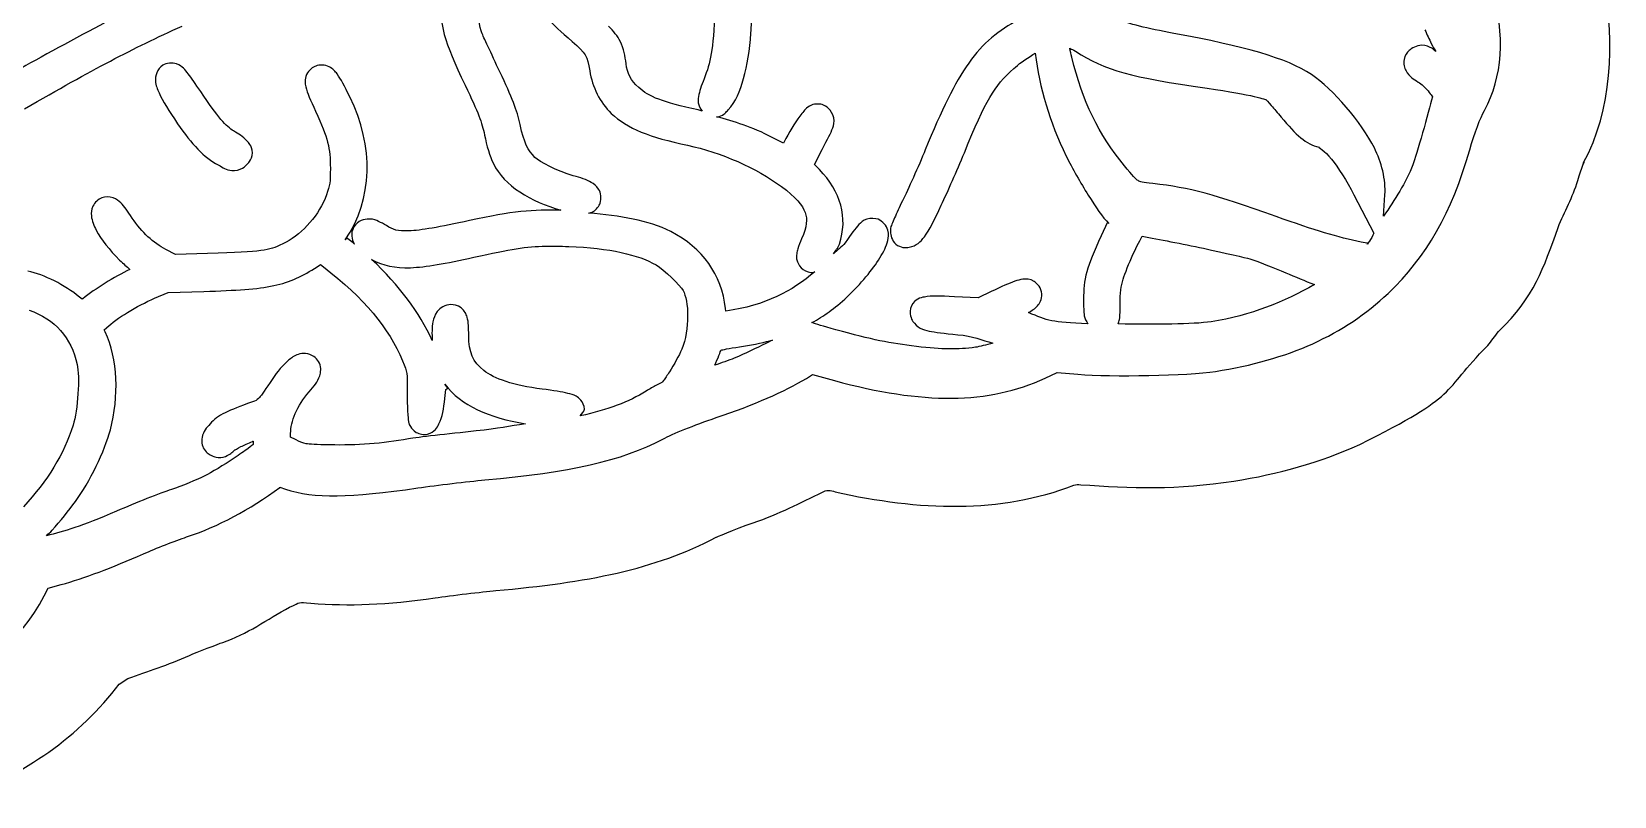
# Model space of a CAD drawing. Extents: x 3 to 173, y 187 to 306.
# Drawn here: x 15.92 to 29.4, y 254.38 to 260.88 of the extents above; entities that cross this region are included whole.
import ezdxf

# ---------------------------------------------------------------- set-up
doc = ezdxf.new("R2010")
doc.units = 0
doc.layers.add('Layer_1', color=7, linetype='CONTINUOUS')

msp = doc.modelspace()

# ---------------------------------------------------------------- linework, layer by layer
at = {"layer": 'Layer_1', "color": 7}
for points in [[(24.762516, 260.743312)], [(17.097282, 260.61599)], [(20.302612, 259.059947)], [(25.380944, 259.143716)]]:
    msp.add_lwpolyline(points, close=True, dxfattribs=at)
for points in [[(27.653036, 260.724674), (27.652471, 260.724674)], [(17.040521, 260.599469), (17.039957, 260.598905)], [(22.346508, 259.974414), (22.326114, 259.935276), (22.235713, 259.98213)], [(22.631473, 259.712021), (22.58958, 259.755015), (22.656278, 259.882898), (22.655741, 259.882898)], [(27.182882, 259.497589), (27.183447, 259.497589), (27.353773, 259.170169)], [(27.435846, 259.314113), (27.447418, 259.497117)], [(25.097065, 259.252877), (25.083829, 259.265012), (25.031463, 259.148708)], [(17.51291, 259.000931), (17.147455, 258.988796), (17.066426, 259.031239)], [(18.671565, 259.078635), (18.605971, 259.131552), (18.593291, 259.113377)], [(18.354099, 258.884176), (18.383865, 258.902915), (18.383834, 258.902831)], [(18.383834, 258.902831), (18.408085, 258.884091)], [(16.359217, 258.610635), (16.354806, 258.607333), (16.331105, 258.626072)], [(16.970536, 258.616849), (16.9711, 258.616849), (17.084649, 258.665908), (17.389472, 258.674713)], [(24.094389, 258.673556), (23.983594, 258.621193), (23.780747, 258.629462)], [(21.834969, 258.505978), (21.832203, 258.52802), (21.832203, 258.528584)], [(16.549945, 258.330741), (16.549945, 258.331305), (16.542229, 258.347279), (16.562073, 258.365483), (16.562637, 258.366047)], [(22.181154, 258.247993), (22.231316, 258.260665), (22.231316, 258.260665)], [(22.520134, 257.93432), (22.52067, 257.93432), (22.573036, 257.966844), (22.758795, 257.916131)], [(24.55245, 257.936536), (24.654975, 257.984494), (24.833018, 257.969621)], [(19.442167, 257.764044), (19.449333, 257.839559), (19.466972, 257.850593), (19.441064, 257.884217)], [(18.171614, 257.413491), (18.12862, 257.435532), (18.12862, 257.465848)], [(18.036001, 257.006591), (18.038202, 257.008284), (18.084503, 256.992847)], [(16.030682, 256.082753), (16.065407, 256.14835), (16.174548, 256.179217)], [(16.669529, 255.333276), (16.743191, 255.381812)]]:
    msp.add_lwpolyline(points, dxfattribs=at)
for points in [[(19.760734, 260.865734), (19.712632, 260.98985), (19.694711, 261.275005), (19.723802, 261.386632)], [(19.396416, 261.220107), (19.397827, 260.936267), (19.431711, 260.812022), (19.614695, 260.429111)], [(28.294099, 260.21526), (28.451169, 260.504594), (28.468585, 260.828616), (28.366858, 261.280209)], [(29.136295, 259.765237), (29.384998, 260.22338), (29.400413, 260.784559), (29.315308, 261.300695)], [(21.74402, 261.134737), (21.72909, 260.758642), (21.712586, 260.644461), (21.65858, 260.50856)], [(16.54994, 260.962167), (16.309715, 260.837317), (15.975609, 260.65527), (15.801941, 260.555369)], [(15.863115, 260.227367), (16.451791, 260.568331), (16.775201, 260.738187), (17.205875, 260.932923)], [(20.326844, 260.986458), (20.367676, 260.942866), (20.42854, 260.887322), (20.525833, 260.802353)], [(20.936489, 260.799593), (20.91281, 260.84943), (20.878794, 260.887152), (20.836718, 260.932988)], [(22.04775, 260.872908), (22.052604, 260.944068), (22.057083, 260.982301), (22.059877, 260.993073)], [(24.327008, 260.983683), (24.160133, 260.899686), (24.024384, 260.789328), (23.903124, 260.618228)], [(25.650455, 260.870193), (25.415863, 260.9133), (25.267951, 260.949501), (25.161528, 260.993666)], [(19.810343, 260.756593), (19.782826, 260.815936), (19.760508, 260.866319), (19.760734, 260.865734)], [(20.525833, 260.802353), (20.64587, 260.697521), (20.654941, 260.682809), (20.675763, 260.551)], [(20.985547, 260.61218), (20.978351, 260.675827), (20.963901, 260.741915), (20.936489, 260.799593)], [(21.986014, 260.48761), (22.016765, 260.597931), (22.037892, 260.728752), (22.04775, 260.872908)], [(26.821237, 260.520173), (26.608492, 260.660446), (26.253279, 260.759444), (25.650455, 260.870193)], [(27.787532, 260.901074), (27.80486, 260.860437), (27.823902, 260.819712), (27.841552, 260.784768)], [(27.841552, 260.784768), (27.855578, 260.756997), (27.867065, 260.737154), (27.881238, 260.715866)], [(19.910665, 260.543273), (19.873708, 260.621211), (19.837854, 260.69725), (19.810343, 260.756593)], [(24.285668, 260.571388), (24.320294, 260.603101), (24.388673, 260.652103), (24.448826, 260.689348)], [(24.448826, 260.689348), (24.456559, 260.694146), (24.46178, 260.696517), (24.469231, 260.700919)], [(24.469231, 260.700919), (24.506143, 260.409796), (24.59027, 260.117546), (24.733261, 259.826141)], [(24.762496, 260.74334), (24.785187, 260.732616), (24.788941, 260.733321), (24.812105, 260.718533)], [(24.780155, 260.666691), (24.773382, 260.694406), (24.768302, 260.717638), (24.762516, 260.743312)], [(25.228843, 259.743957), (25.010073, 260.010381), (24.870503, 260.296896), (24.780155, 260.666691)], [(24.812105, 260.718533), (25.0675, 260.555578), (25.27964, 260.496684), (25.932175, 260.403787)], [(27.610028, 260.648056), (27.602944, 260.613337), (27.612286, 260.575294), (27.626566, 260.550489)], [(27.652471, 260.724674), (27.635595, 260.707797), (27.617109, 260.682772), (27.610028, 260.648056)], [(27.75942, 260.768771), (27.718777, 260.770182), (27.670285, 260.741819), (27.653036, 260.724674)], [(27.846511, 260.744528), (27.819925, 260.755648), (27.80006, 260.767275), (27.75942, 260.768771)], [(27.881238, 260.715866), (27.86755, 260.722724), (27.860579, 260.738641), (27.846511, 260.744528)], [(17.039957, 260.598905), (16.991894, 260.569198), (16.974289, 260.503832), (16.977667, 260.465509)], [(17.097296, 260.616007), (17.076044, 260.614032), (17.055103, 260.608387), (17.040521, 260.599469)], [(17.156814, 260.610487), (17.140092, 260.616668), (17.118533, 260.618079), (17.097282, 260.61599)], [(17.257135, 260.5256), (17.229167, 260.561296), (17.211285, 260.590477), (17.156814, 260.610487)], [(17.362968, 260.374569), (17.317943, 260.442314), (17.285109, 260.489905), (17.257135, 260.5256)], [(18.263667, 260.519532), (18.24535, 260.478082), (18.251167, 260.44333), (18.257602, 260.415903)], [(18.343592, 260.592292), (18.321861, 260.583966), (18.281974, 260.560979), (18.263667, 260.519532)], [(18.457141, 260.586224), (18.424265, 260.603412), (18.373888, 260.60392), (18.343592, 260.592292)], [(18.524389, 260.525038), (18.507879, 260.54739), (18.490017, 260.569028), (18.457141, 260.586224)], [(18.63298, 260.329357), (18.586882, 260.422676), (18.557412, 260.480351), (18.524389, 260.525038)], [(20.083196, 260.095685), (20.057965, 260.212051), (20.013092, 260.327271), (19.910665, 260.543273)], [(20.675763, 260.551), (20.697241, 260.415172), (20.763376, 260.281269), (20.859318, 260.189953)], [(21.093035, 260.409333), (21.02402, 260.471648), (20.994982, 260.528532), (20.985547, 260.61218)], [(21.65858, 260.50856), (21.632248, 260.442322), (21.615098, 260.394999), (21.605663, 260.35091)], [(23.903124, 260.618228), (23.781862, 260.447125), (23.671586, 260.217371), (23.533258, 259.879599)], [(23.865639, 259.854809), (24.052073, 260.307149), (24.115598, 260.415629), (24.285668, 260.571388)], [(27.357019, 259.895096), (27.245852, 260.112523), (27.006976, 260.397708), (26.821237, 260.520173)], [(27.626566, 260.550489), (27.655014, 260.500883), (27.689666, 260.481573), (27.731296, 260.456233)], [(16.977667, 260.465509), (16.981054, 260.427186), (16.992936, 260.397567), (17.008537, 260.363534)], [(17.643537, 260.03998), (17.582249, 260.075876), (17.508482, 260.155618), (17.362968, 260.374569)], [(18.257602, 260.415903), (18.270471, 260.361053), (18.296179, 260.306683), (18.341388, 260.207544)], [(19.614695, 260.429111), (19.728281, 260.191412), (19.756619, 260.11598), (19.780061, 260.005227)], [(21.599048, 260.220267), (21.294637, 260.284004), (21.179984, 260.330816), (21.093035, 260.409333)], [(21.855376, 260.22027), (21.918354, 260.287275), (21.95526, 260.37729), (21.986014, 260.48761)], [(25.932175, 260.403787), (26.329871, 260.347174), (26.434093, 260.306881), (26.435434, 260.30567)], [(27.731296, 260.456233), (27.754721, 260.44198), (27.797026, 260.403071), (27.825002, 260.368038)], [(17.008537, 260.363534), (17.039722, 260.295473), (17.090869, 260.212822), (17.166736, 260.101708)], [(18.593291, 259.113377), (18.830645, 259.459748), (18.840359, 259.909568), (18.63298, 260.329357)], [(21.605663, 260.35091), (21.60095, 260.328869), (21.597527, 260.307078), (21.600151, 260.280355)], [(21.600151, 260.280355), (21.602409, 260.257862), (21.616181, 260.230808), (21.633775, 260.207595)], [(22.56534, 260.260495), (22.511675, 260.236619), (22.506172, 260.215342), (22.481557, 260.187182)], [(22.667315, 260.25993), (22.640391, 260.272263), (22.592174, 260.272404), (22.56534, 260.260495)], [(22.712516, 260.227407), (22.70436, 260.235366), (22.694228, 260.247586), (22.667315, 260.25993)], [(26.435434, 260.30567), (26.429563, 260.310948), (26.454766, 260.284898), (26.47898, 260.257164)], [(26.47898, 260.257164), (26.503195, 260.229422), (26.532727, 260.193938), (26.562213, 260.158497)], [(27.85091, 260.330003), (27.820238, 260.201115), (27.714041, 259.832008), (27.684442, 259.751778)], [(27.825002, 260.368038), (27.837223, 260.35277), (27.845407, 260.339706), (27.85091, 260.330003)], [(18.341388, 260.207544), (18.447867, 259.974048), (18.467036, 259.899318), (18.467064, 259.720821)], [(20.859318, 260.189953), (20.995733, 260.060123), (21.186413, 259.986375), (21.509202, 259.918204)], [(21.633775, 260.207595), (21.621781, 260.210135), (21.611395, 260.21767), (21.599048, 260.220267)], [(21.756158, 260.161277), (21.763185, 260.162406), (21.771898, 260.159583), (21.777655, 260.161841)], [(22.235713, 259.98213), (22.047981, 260.079895), (21.909608, 260.118026), (21.756158, 260.161277)], [(21.777655, 260.161841), (21.823098, 260.178916), (21.835567, 260.199193), (21.855376, 260.22027)], [(22.481557, 260.187182), (22.435839, 260.134906), (22.387783, 260.054283), (22.346508, 259.974414)], [(22.754406, 260.150789), (22.748254, 260.186736), (22.724192, 260.216031), (22.712516, 260.227407)], [(22.744486, 260.065902), (22.752388, 260.088452), (22.760559, 260.114843), (22.754406, 260.150789)], [(26.562213, 260.158497), (26.690218, 260.004649), (26.774529, 259.924966), (26.885778, 259.902733)], [(28.168972, 259.880674), (28.211582, 260.027407), (28.258383, 260.149468), (28.294099, 260.21526)], [(17.166736, 260.101708), (17.286348, 259.926521), (17.391055, 259.813641), (17.512349, 259.750584)], [(17.75874, 259.95344), (17.721286, 259.994864), (17.68655, 260.014792), (17.643537, 260.03998)], [(19.780061, 260.005227), (19.798941, 259.916062), (19.823258, 259.8257), (19.855027, 259.762141)], [(20.209425, 259.815117), (20.145457, 259.879052), (20.118445, 259.933097), (20.083196, 260.095685)], [(22.655741, 259.882898), (22.703042, 259.973847), (22.728668, 260.020786), (22.744486, 260.065902)], [(17.78134, 259.92533), (17.772366, 259.938708), (17.765598, 259.945876), (17.75874, 259.95344)], [(17.779136, 259.780912), (17.789155, 259.794656), (17.803997, 259.82132), (17.803941, 259.854224)], [(17.803941, 259.854224), (17.803873, 259.887126), (17.790315, 259.911964), (17.78134, 259.92533)], [(21.509202, 259.918204), (21.793155, 259.858235), (22.096391, 259.724383), (22.307911, 259.567631)], [(23.533258, 259.879599), (23.475704, 259.739067), (23.385596, 259.538788), (23.338126, 259.444139)], [(23.668857, 259.407772), (23.7284, 259.533789), (23.798115, 259.69097), (23.865639, 259.854809)], [(26.885778, 259.902733), (26.871131, 259.905668), (26.933355, 259.872651), (26.992162, 259.799657)], [(27.447418, 259.497117), (27.455602, 259.623657), (27.417053, 259.777672), (27.357019, 259.895096)], [(27.47389, 258.657526), (27.804931, 258.973183), (28.01209, 259.340419), (28.168972, 259.880674)], [(17.512349, 259.750584), (17.556996, 259.727357), (17.573427, 259.7098), (17.629206, 259.702629)], [(17.629206, 259.702629), (17.657089, 259.699045), (17.697675, 259.709176), (17.719054, 259.723033)], [(17.719054, 259.723033), (17.740249, 259.736749), (17.748103, 259.746543), (17.755432, 259.753903)], [(17.755432, 259.753903), (17.76198, 259.760422), (17.769117, 259.767196), (17.779136, 259.780912)], [(18.467064, 259.720821), (18.467084, 259.600377), (18.463847, 259.579453), (18.43399, 259.495924)], [(19.855027, 259.762141), (19.949735, 259.572595), (20.171737, 259.439409), (20.429945, 259.36637)], [(20.535744, 259.659124), (20.400199, 259.695336), (20.245456, 259.779105), (20.209425, 259.815117)], [(22.801247, 259.077021), (22.87739, 259.299943), (22.812705, 259.524755), (22.631473, 259.712021)], [(24.733261, 259.826141), (24.784846, 259.721016), (24.854334, 259.59933), (24.920676, 259.493756)], [(25.344599, 259.617178), (25.329416, 259.626434), (25.297545, 259.660298), (25.228843, 259.743957)], [(26.992162, 259.799657), (27.050969, 259.72666), (27.118767, 259.621177), (27.182882, 259.497589)], [(27.684442, 259.751778), (27.627266, 259.596784), (27.527255, 259.456192), (27.435846, 259.314113)], [(29.088145, 259.617988), (29.118949, 259.724061), (29.162087, 259.812755), (29.136295, 259.765237)], [(20.68898, 259.601796), (20.64663, 259.626519), (20.599267, 259.642151), (20.535744, 259.659124)], [(20.751269, 259.545575), (20.731965, 259.574954), (20.710158, 259.589435), (20.68898, 259.601796)], [(22.307911, 259.567631), (22.429193, 259.477754), (22.488567, 259.405686), (22.509658, 259.346594)], [(25.469726, 259.592935), (25.384113, 259.603179), (25.359783, 259.607921), (25.344599, 259.617178)], [(26.51979, 259.312366), (25.982851, 259.504074), (25.795356, 259.554022), (25.469726, 259.592935)], [(28.921479, 259.219004), (28.975335, 259.353495), (29.046963, 259.47616), (29.088145, 259.617988)], [(16.521274, 259.469979), (16.490718, 259.458267), (16.459987, 259.430615), (16.445757, 259.400524)], [(16.617185, 259.471108), (16.587086, 259.482058), (16.54644, 259.479687), (16.521274, 259.469979)], [(16.681678, 259.428114), (16.665789, 259.44406), (16.647287, 259.460166), (16.617185, 259.471108)], [(16.779793, 259.298027), (16.739173, 259.358047), (16.713445, 259.396217), (16.681678, 259.428114)], [(18.43399, 259.495924), (18.375144, 259.331255), (18.231959, 259.166189), (18.089482, 259.093537)], [(20.764497, 259.426511), (20.778693, 259.463567), (20.770573, 259.516193), (20.751269, 259.545575)], [(23.338126, 259.444139), (23.312106, 259.392261), (23.289014, 259.341483), (23.271432, 259.30027)], [(24.920676, 259.493756), (24.987015, 259.388182), (25.039156, 259.306547), (25.097065, 259.252877)], [(16.445757, 259.400524), (16.431533, 259.370436), (16.43058, 259.34244), (16.432527, 259.318945)], [(16.432527, 259.318945), (16.43645, 259.271958), (16.452678, 259.235337), (16.47387, 259.195473)], [(17.066426, 259.031239), (16.961744, 259.086219), (16.860994, 259.178034), (16.779793, 259.298027)], [(20.429945, 259.36637), (20.199186, 259.370998), (20.013845, 259.357282), (19.653281, 259.278175)], [(20.665279, 259.341627), (20.678967, 259.345437), (20.691864, 259.344534), (20.705518, 259.353198)], [(21.365873, 259.183427), (21.174521, 259.282434), (20.935543, 259.315928), (20.665279, 259.341627)], [(20.705518, 259.353198), (20.73433, 259.371514), (20.754952, 259.401639), (20.764497, 259.426511)], [(22.509658, 259.346594), (22.53074, 259.287503), (22.526052, 259.226308), (22.479341, 259.12225)], [(23.130874, 259.288098), (23.109594, 259.296254), (23.067427, 259.301532), (23.034961, 259.289791)], [(23.271432, 259.30027), (23.262626, 259.279668), (23.255148, 259.261891), (23.24939, 259.245703)], [(23.524989, 259.13933), (23.568307, 259.196096), (23.609314, 259.281756), (23.668857, 259.407772)], [(27.244638, 259.092984), (27.045968, 259.134786), (26.854799, 259.192758), (26.51979, 259.312366)], [(16.47387, 259.195473), (16.516251, 259.115748), (16.58454, 259.028332), (16.672859, 258.940812)], [(18.667157, 259.223049), (18.634735, 259.168487), (18.651553, 259.114836), (18.668257, 259.083038)], [(18.796694, 259.289746), (18.757307, 259.289746), (18.699581, 259.277611), (18.667157, 259.223049)], [(18.87717, 259.269906), (18.854987, 259.279389), (18.842623, 259.289746), (18.796694, 259.289746)], [(18.943867, 259.234628), (18.921854, 259.248514), (18.899358, 259.260423), (18.87717, 259.269906)], [(19.136241, 259.18943), (19.036385, 259.185705), (19.002039, 259.197925), (18.943867, 259.234628)], [(19.653281, 259.278175), (19.395076, 259.221525), (19.236097, 259.193153), (19.136241, 259.18943)], [(21.832203, 258.528584), (21.798144, 258.820236), (21.63901, 259.042107), (21.365873, 259.183427)], [(22.967713, 259.242937), (22.934899, 259.208712), (22.904901, 259.165568), (22.851406, 259.089148)], [(23.034961, 259.289791), (23.002499, 259.277966), (22.984121, 259.260048), (22.967713, 259.242937)], [(23.213556, 259.197146), (23.203594, 259.232972), (23.168782, 259.273558), (23.130874, 259.288098)], [(23.213556, 259.107298), (23.219398, 259.132754), (23.223519, 259.161321), (23.213556, 259.197146)], [(23.24939, 259.245703), (23.243605, 259.229503), (23.236154, 259.230745), (23.236154, 259.183413)], [(23.236154, 259.183413), (23.236154, 259.151449), (23.247132, 259.106875), (23.283556, 259.076479)], [(27.353773, 259.170169), (27.340594, 259.153348), (27.327357, 259.115285), (27.315188, 259.101817)], [(28.414887, 258.333021), (28.725918, 258.637855), (28.793753, 258.865081), (28.921479, 259.219004)], [(17.90372, 259.025739), (17.831638, 259.013659), (17.719288, 259.007817), (17.51291, 259.000931)], [(18.089482, 259.093537), (18.010716, 259.053374), (17.975805, 259.037809), (17.90372, 259.025739)], [(18.668257, 259.083038), (18.669161, 259.081345), (18.670628, 259.080216), (18.671565, 259.078635)], [(19.689662, 258.965137), (20.005497, 259.034538), (20.131992, 259.057432), (20.302612, 259.059947)], [(20.302612, 259.059927), (20.359488, 259.060774), (20.421337, 259.059363), (20.49664, 259.056625)], [(20.49664, 259.056625), (20.845046, 259.044038), (21.091299, 258.986964), (21.240781, 258.899529)], [(22.447368, 259.035707), (22.443558, 259.022047), (22.440524, 259.009658), (22.438549, 258.994917)], [(22.479341, 259.12225), (22.465961, 259.092439), (22.454985, 259.063), (22.447368, 259.035707)], [(22.851406, 259.089148), (22.821454, 259.046352), (22.782442, 259.03105), (22.751638, 258.993788)], [(22.751638, 258.993788), (22.767386, 259.022346), (22.789506, 259.042649), (22.801247, 259.077021)], [(23.146859, 258.960675), (23.178352, 259.011585), (23.201892, 259.056385), (23.213556, 259.107298)], [(23.283556, 259.076479), (23.319968, 259.046081), (23.366574, 259.043569), (23.397108, 259.050035)], [(23.397108, 259.050035), (23.458175, 259.062904), (23.492437, 259.096675), (23.524989, 259.13933)], [(25.031463, 259.148708), (24.967714, 259.006982), (24.930467, 258.920938), (24.90799, 258.841129)], [(25.301572, 258.988824), (25.333807, 259.060156), (25.368253, 259.12389), (25.380944, 259.143716)], [(25.380958, 259.143713), (25.519332, 259.119273), (25.719986, 259.079369), (25.901859, 259.041187)], [(25.901859, 259.041187), (26.088137, 259.00208), (26.26106, 258.961985), (26.295976, 258.951339)], [(27.302516, 259.081413), (27.315527, 259.084545), (27.29738, 259.081977), (27.244638, 259.092984)], [(27.315188, 259.101817), (27.288377, 259.072161), (27.289506, 259.07828), (27.302516, 259.081413)], [(16.672859, 258.940812), (16.705766, 258.908201), (16.731155, 258.888951), (16.7605, 258.861988)], [(19.334127, 258.256821), (19.225353, 258.495172), (19.054083, 258.726947), (18.818741, 258.946392)], [(18.818741, 258.946392), (18.820632, 258.945263), (18.821789, 258.944134), (18.823703, 258.94309)], [(18.823703, 258.94309), (18.914589, 258.895513), (19.018653, 258.87114), (19.150022, 258.876392)], [(19.150022, 258.876392), (19.281391, 258.881642), (19.444467, 258.911295), (19.689662, 258.965137)], [(21.240781, 258.899529), (21.308113, 258.860145), (21.446018, 258.724029), (21.470086, 258.682901)], [(22.438549, 258.994917), (22.436573, 258.980185), (22.429134, 258.967852), (22.445164, 258.926015)], [(22.445164, 258.926015), (22.453377, 258.904623), (22.467149, 258.88027), (22.492019, 258.861525)], [(22.866841, 258.62774), (22.985766, 258.740615), (23.083872, 258.858855), (23.146859, 258.960675)], [(25.218336, 258.778811), (25.233802, 258.828866), (25.267273, 258.912946), (25.301572, 258.988824)], [(26.295976, 258.951339), (26.355802, 258.933108), (26.501355, 258.877332), (26.602453, 258.832828)], [(16.331105, 258.626072), (16.203769, 258.729055), (16.033707, 258.817873), (15.890683, 258.846559)], [(16.7605, 258.861988), (16.623684, 258.794934), (16.466283, 258.699921), (16.359217, 258.610635)], [(17.984783, 258.723772), (18.127096, 258.753902), (18.233996, 258.806587), (18.354099, 258.884176)], [(18.408085, 258.884091), (18.756252, 258.615616), (18.964896, 258.364348), (19.08112, 258.084827)], [(22.59234, 258.842221), (22.400076, 258.675159), (22.174338, 258.557309), (21.834969, 258.505978)], [(22.492019, 258.861525), (22.516882, 258.842785), (22.551536, 258.834036), (22.57911, 258.835617)], [(22.57911, 258.835617), (22.585855, 258.835899), (22.586329, 258.841233), (22.59234, 258.842221)], [(24.294482, 258.76065), (24.245801, 258.743576), (24.184531, 258.716209), (24.094389, 258.673556)], [(24.365037, 258.778289), (24.340061, 258.775354), (24.31882, 258.769201), (24.294482, 258.76065)], [(24.459294, 258.759549), (24.424837, 258.780829), (24.390025, 258.781224), (24.365037, 258.778289)], [(24.524888, 258.653716), (24.521953, 258.701894), (24.48705, 258.742404), (24.459294, 258.759549)], [(24.90799, 258.841129), (24.885526, 258.761319), (24.881066, 258.691514), (24.880982, 258.604107)], [(25.191892, 258.567695), (25.191892, 258.661903), (25.200246, 258.720126), (25.218336, 258.778811)], [(26.602453, 258.832828), (26.681029, 258.798236), (26.767239, 258.76459), (26.846089, 258.733608)], [(17.389472, 258.674713), (17.668132, 258.683124), (17.842472, 258.693651), (17.984783, 258.723772)], [(21.470086, 258.682901), (21.519862, 258.597847), (21.529218, 258.34926), (21.459063, 258.182399)], [(22.568083, 258.408908), (22.669407, 258.466098), (22.757203, 258.523685), (22.866841, 258.62774)], [(23.524983, 258.62664), (23.49371, 258.620911), (23.445258, 258.612557), (23.415842, 258.552223)], [(23.780747, 258.629462), (23.657486, 258.634796), (23.587532, 258.638239), (23.524983, 258.62664)], [(24.488509, 258.55119), (24.506543, 258.573232), (24.527834, 258.605538), (24.524888, 258.653716)], [(26.846089, 258.733608), (26.591993, 258.58675), (26.304686, 258.468355), (25.966902, 258.416661)], [(26.00435, 257.993864), (26.621206, 258.089726), (27.104927, 258.305705), (27.47389, 258.657526)], [(15.901706, 258.514724), (16.123008, 258.437802), (16.259654, 258.283669), (16.311262, 258.052806)], [(16.562637, 258.366047), (16.648116, 258.444815), (16.816843, 258.55062), (16.970536, 258.616849)], [(19.377674, 258.503215), (19.355858, 258.473754), (19.346844, 258.445239), (19.340192, 258.415571)], [(19.492327, 258.562745), (19.445142, 258.562745), (19.399492, 258.532674), (19.377674, 258.503215)], [(19.580521, 258.534082), (19.551139, 258.55697), (19.515418, 258.562745), (19.492327, 258.562745)], [(19.631234, 258.456361), (19.624093, 258.480519), (19.609898, 258.511205), (19.580521, 258.534082)], [(23.415842, 258.552223), (23.401138, 258.522062), (23.401562, 258.487899), (23.407037, 258.466236)], [(24.412992, 258.494416), (24.43828, 258.511942), (24.468878, 258.527204), (24.488509, 258.55119)], [(24.916801, 258.399606), (24.611996, 258.409681), (24.571906, 258.425655), (24.412992, 258.494416)], [(24.880982, 258.604107), (24.880917, 258.543943), (24.881176, 258.504079), (24.886485, 258.466854)], [(25.186389, 258.434853), (25.192033, 258.471169), (25.191892, 258.508355), (25.191892, 258.567695)], [(19.340192, 258.415571), (19.33006, 258.370365), (19.332292, 258.313954), (19.334127, 258.256821)], [(19.645014, 258.300368), (19.644732, 258.366507), (19.645579, 258.408061), (19.631234, 258.456361)], [(22.772031, 258.348275), (22.655465, 258.38026), (22.603468, 258.39609), (22.568083, 258.408908)], [(23.407037, 258.466236), (23.412484, 258.444561), (23.420668, 258.431108), (23.427978, 258.419381)], [(23.427978, 258.419381), (23.441073, 258.398356), (23.465798, 258.374835), (23.490267, 258.362056)], [(23.490267, 258.362056), (23.514736, 258.349272), (23.538005, 258.342837), (23.56468, 258.337249)], [(24.886485, 258.466854), (24.889731, 258.444191), (24.90514, 258.422274), (24.916801, 258.399606)], [(25.174253, 258.397921), (25.178543, 258.410367), (25.184667, 258.423914), (25.186389, 258.434853)], [(25.966902, 258.416661), (25.809823, 258.392615), (25.493717, 258.393631), (25.174253, 258.397921)], [(16.594593, 257.497855), (16.66956, 257.781457), (16.656885, 258.098063), (16.549945, 258.330741)], [(19.772895, 258.001608), (19.682369, 258.072553), (19.645655, 258.154835), (19.645014, 258.300368)], [(22.175092, 258.230899), (22.097162, 258.191577), (21.997859, 258.145321), (21.90665, 258.106877)], [(21.920431, 258.197834), (21.998982, 258.20853), (22.109636, 258.229745), (22.181154, 258.247993)], [(22.231316, 258.260665), (22.213056, 258.250816), (22.197782, 258.242349), (22.175092, 258.230899)], [(23.457193, 258.206061), (23.234336, 258.23211), (23.079707, 258.263854), (22.772031, 258.348275)], [(23.56468, 258.337249), (23.618029, 258.326101), (23.689727, 258.318594), (23.811072, 258.30638)], [(23.811072, 258.30638), (23.935676, 258.293849), (24.016194, 258.261238), (24.107628, 258.23417)], [(24.107628, 258.23417), (24.053808, 258.220341), (23.995021, 258.20384), (23.959351, 258.198892)], [(28.323532, 258.214561), (28.3559, 258.252323), (28.384223, 258.29362), (28.414887, 258.333021)], [(18.169952, 258.12841), (18.14055, 258.113932), (18.117405, 258.095153), (18.093884, 258.073289)], [(18.292874, 258.13778), (18.242198, 258.157225), (18.199357, 258.142888), (18.169952, 258.12841)], [(18.373903, 258.063366), (18.356743, 258.102705), (18.320743, 258.127098), (18.292874, 258.13778)], [(19.08112, 258.084827), (19.126479, 257.975745), (19.121202, 257.999367), (19.12136, 257.804811)], [(21.459063, 258.182399), (21.4364, 258.128506), (21.393841, 258.051002), (21.354883, 257.990025)], [(21.740181, 258.045691), (21.752712, 258.075406), (21.766795, 258.104023), (21.776012, 258.129477)], [(21.90665, 258.106877), (21.85607, 258.085569), (21.797238, 258.065751), (21.740181, 258.045691)], [(21.776012, 258.129477), (21.785128, 258.154623), (21.790547, 258.168934), (21.793651, 258.175228)], [(21.793651, 258.175228), (21.791958, 258.173535), (21.829304, 258.185416), (21.920431, 258.197834)], [(23.959351, 258.198892), (23.807829, 258.177867), (23.682203, 258.179758), (23.457193, 258.206061)], [(27.232164, 257.372179), (28.097965, 257.803553), (27.914907, 257.802652), (28.323532, 258.214561)], [(16.311262, 258.052806), (16.333924, 257.951398), (16.317894, 257.662752), (16.276534, 257.535216)], [(18.093884, 258.073289), (18.046846, 258.029562), (18.000181, 257.97152), (17.953326, 257.899655)], [(18.286267, 257.819179), (18.328357, 257.867253), (18.35888, 257.902906), (18.376668, 257.957533)], [(18.376668, 257.957533), (18.385558, 257.984852), (18.391155, 258.024027), (18.373903, 258.063366)], [(20.269541, 257.843411), (20.024395, 257.874972), (19.863421, 257.930666), (19.772895, 258.001608)], [(21.354883, 257.990025), (21.33541, 257.959537), (21.316837, 257.932875), (21.30307, 257.915612)], [(24.833018, 257.969621), (25.117662, 257.945688), (25.767546, 257.957062), (26.00435, 257.993864)], [(17.953326, 257.899655), (17.9017, 257.820472), (17.87199, 257.779637), (17.855759, 257.763505)], [(18.12862, 257.465848), (18.12862, 257.565628), (18.183117, 257.70136), (18.286267, 257.819179)], [(19.441064, 257.884217), (19.584229, 257.7023), (19.814571, 257.600339), (20.130084, 257.547975)], [(20.488924, 257.80703), (20.437796, 257.81956), (20.369451, 257.830539), (20.269541, 257.843411)], [(21.157548, 257.82632), (21.004456, 257.732475), (20.833746, 257.668363), (20.595307, 257.615203)], [(21.243538, 257.877032), (21.21811, 257.862723), (21.187819, 257.844876), (21.157548, 257.82632)], [(21.289289, 257.899638), (21.274585, 257.892752), (21.26096, 257.886853), (21.243538, 257.877032)], [(21.30307, 257.915612), (21.296664, 257.907568), (21.291575, 257.901952), (21.289289, 257.899638)], [(21.752842, 257.600285), (22.071025, 257.708308), (22.336669, 257.822927), (22.520134, 257.93432)], [(22.758795, 257.916131), (23.510539, 257.711909), (24.074619, 257.712691), (24.55245, 257.936536)], [(17.796227, 257.732086), (17.60179, 257.663192), (17.508271, 257.62247), (17.442349, 257.54743)], [(17.855759, 257.763505), (17.839532, 257.74739), (17.836032, 257.746177), (17.796227, 257.732086)], [(19.12136, 257.804811), (19.121402, 257.746885), (19.122771, 257.692453), (19.125218, 257.649369)], [(19.391455, 257.546313), (19.421046, 257.605404), (19.433351, 257.673894), (19.442167, 257.764044)], [(20.56003, 257.782222), (20.535505, 257.795402), (20.514488, 257.800764), (20.488924, 257.80703)], [(20.600819, 257.749699), (20.586031, 257.766858), (20.572295, 257.775635), (20.56003, 257.782222)], [(20.630035, 257.671978), (20.630035, 257.702562), (20.615588, 257.732534), (20.600819, 257.749699)], [(17.442349, 257.54743), (17.412165, 257.51307), (17.386097, 257.485872), (17.374548, 257.430571)], [(19.125218, 257.649369), (19.126346, 257.627835), (19.127758, 257.609319), (19.129626, 257.593145)], [(19.129626, 257.593145), (19.130473, 257.585045), (19.131319, 257.57751), (19.132934, 257.568902)], [(19.132934, 257.568902), (19.134627, 257.560294), (19.130097, 257.55544), (19.150022, 257.524254)], [(19.294441, 257.460322), (19.358539, 257.47655), (19.376658, 257.516767), (19.391455, 257.546313)], [(20.130084, 257.547975), (19.98757, 257.528389), (19.900843, 257.506305), (19.708955, 257.486789)], [(20.595307, 257.615203), (20.607782, 257.636088), (20.630035, 257.648706), (20.630035, 257.671978)], [(21.298089, 257.417831), (21.384088, 257.463407), (21.561758, 257.535408), (21.752842, 257.600285)], [(16.276534, 257.535216), (16.196925, 257.289711), (16.060933, 257.065361), (15.853201, 256.841787)], [(16.29804, 256.88766), (16.417905, 257.05344), (16.546085, 257.314318), (16.594593, 257.497855)], [(17.374548, 257.430571), (17.368762, 257.402913), (17.37229, 257.362262), (17.392187, 257.330802)], [(18.260362, 257.378213), (18.231409, 257.383095), (18.221579, 257.388119), (18.171614, 257.413491)], [(19.132383, 257.418991), (18.90868, 257.379559), (18.691498, 257.363165), (18.463209, 257.368279)], [(19.708955, 257.486789), (19.461917, 257.461671), (19.214544, 257.433469), (19.132383, 257.418991)], [(19.150022, 257.524254), (19.160351, 257.508055), (19.173983, 257.490201), (19.19853, 257.475196)], [(19.19853, 257.475196), (19.223081, 257.460181), (19.262392, 257.452194), (19.294441, 257.460322)], [(19.782245, 257.070015), (20.505702, 257.134226), (20.948836, 257.232741), (21.298089, 257.417831)], [(17.392187, 257.330802), (17.41214, 257.299343), (17.440328, 257.283728), (17.462742, 257.275128)], [(17.462742, 257.275128), (17.468782, 257.27287), (17.475076, 257.268722), (17.495266, 257.264093)], [(17.57409, 257.270697), (17.617953, 257.288985), (17.62465, 257.302727), (17.655116, 257.326922)], [(17.767579, 257.339105), (17.735567, 257.315427), (17.693578, 257.28629), (17.648518, 257.256423)], [(17.655116, 257.326922), (17.649754, 257.32266), (17.675436, 257.339339), (17.704175, 257.353366)], [(17.704175, 257.353366), (17.732908, 257.367392), (17.76886, 257.383106), (17.803396, 257.397463)], [(17.809472, 257.372176), (17.807497, 257.371612), (17.794289, 257.358855), (17.767579, 257.339105)], [(17.803396, 257.397463), (17.805936, 257.398592), (17.807497, 257.399156), (17.810008, 257.400285)], [(17.810008, 257.400285), (17.809726, 257.391057), (17.810152, 257.37751), (17.809472, 257.372176)], [(18.463209, 257.368279), (18.346499, 257.370819), (18.289312, 257.37333), (18.260362, 257.378213)], [(26.159313, 257.059987), (26.535888, 257.118509), (26.898185, 257.221469), (27.232164, 257.372179)], [(17.648518, 257.256423), (17.558399, 257.196687), (17.454242, 257.133106), (17.397162, 257.104288)], [(17.495266, 257.264093), (17.515473, 257.259493), (17.552156, 257.261553), (17.57409, 257.270697)], [(17.397162, 257.104288), (17.334453, 257.072625), (17.199567, 257.017076), (17.115493, 256.989082)], [(17.243354, 256.584911), (17.511637, 256.67391), (17.778795, 256.816526), (18.036001, 257.006591)], [(18.084503, 256.992847), (18.332342, 256.910418), (18.632819, 256.917928), (19.212289, 257.002217)], [(19.212289, 257.002217), (19.376181, 257.026036), (19.635839, 257.057033), (19.782245, 257.070015)], [(22.76464, 256.96949), (23.480175, 256.807748), (24.174938, 256.784231), (24.797574, 257.02502)], [(24.797574, 257.02502), (24.81716, 257.032104), (24.833834, 257.031765), (24.856423, 257.029959)], [(24.856423, 257.029959), (25.275472, 256.998562), (25.688064, 256.986737), (26.159313, 257.059987)], [(16.09905, 256.64347), (16.16723, 256.719069), (16.239541, 256.806752), (16.29804, 256.88766)], [(17.115493, 256.989082), (17.016044, 256.955974), (16.81132, 256.875394), (16.645856, 256.804427)], [(22.067102, 256.70544), (22.290329, 256.781228), (22.468236, 256.877463), (22.658465, 256.966216)], [(22.658465, 256.966216), (22.686958, 256.987214), (22.727578, 256.981343), (22.76464, 256.96949)], [(16.645856, 256.804427), (16.345422, 256.67557), (16.200975, 256.63088), (16.048891, 256.595515)], [(16.048891, 256.595515), (16.066248, 256.613859), (16.080294, 256.622664), (16.09905, 256.64347)], [(21.751874, 256.582868), (21.736126, 256.574514), (21.906591, 256.650943), (22.067102, 256.70544)], [(16.875695, 256.441046), (16.978946, 256.486718), (17.149541, 256.553791), (17.243354, 256.584911)], [(19.875725, 256.128358), (20.650866, 256.197155), (21.231798, 256.307241), (21.751874, 256.582868)], [(16.174548, 256.179217), (16.367418, 256.23293), (16.608936, 256.323054), (16.875695, 256.441046)], [(15.021404, 255.275225), (15.503863, 255.43489), (15.826635, 255.690033), (16.030682, 256.082753)], [(18.302052, 256.020591), (18.622094, 255.99505), (18.953906, 256.008173), (19.35885, 256.06707)], [(19.35885, 256.06707), (19.497251, 256.087193), (19.761595, 256.118237), (19.875725, 256.128358)], [(17.551428, 255.687422), (17.75436, 255.754738), (17.93107, 255.884481), (18.119335, 255.987684)], [(18.119335, 255.987684), (18.222064, 256.034005), (18.185629, 256.02971), (18.302052, 256.020591)], [(17.268709, 255.577189), (17.331216, 255.604847), (17.510057, 255.673698), (17.551428, 255.687422)], [(16.743191, 255.381812), (16.9148, 255.442171), (17.080887, 255.494111), (17.268709, 255.577189)], [(15.329188, 254.377778), (15.849859, 254.550092), (16.335981, 254.892648), (16.669529, 255.333276)]]:
    msp.add_open_spline(points, degree=3, dxfattribs=at)

doc.saveas('drawing.dxf')
